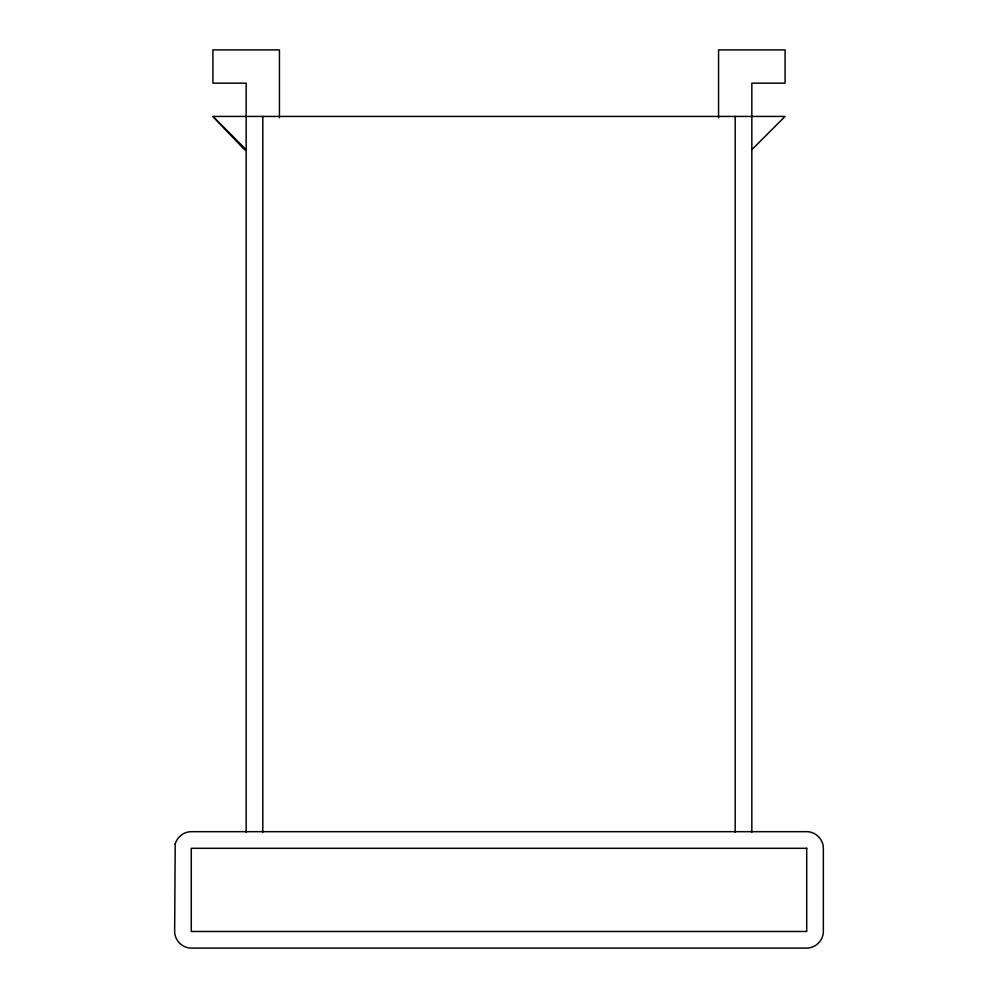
<?xml version="1.0" encoding="UTF-8"?>
<svg xmlns="http://www.w3.org/2000/svg" width="998" height="998" viewBox="0 0 998 998"><rect width="100%" height="100%" fill="white"/><g stroke="black" fill="none" stroke-linecap="round" stroke-linejoin="round"><path stroke-width="1.5" d="M751.831 149.7L785.089 116.429L212.911 116.429L244.51 149.7L246.169 149.7L212.911 116.429M751.831 832.182L751.831 83.171L785.089 83.171L785.089 49.9L718.56 49.9L718.56 117.801M735.189 116.429L735.189 832.182M279.44 117.801L279.44 49.9L212.911 49.9L212.911 83.171L246.169 83.171L246.169 832.182M262.811 116.429L262.811 832.182M175.211 843.996L174.65 931.471C174.6 940.365 182.385 948.15 191.279 948.1L806.721 948.1C815.615 948.15 823.4 940.365 823.35 931.471L823.35 848.3C823.4 839.393 815.615 831.608 806.721 831.671L191.279 831.671C183.931 831.708 177.157 836.898 175.211 843.996M806.721 848.3L191.279 848.3L191.279 931.471L806.721 931.471L806.721 848.3"/></g></svg>
